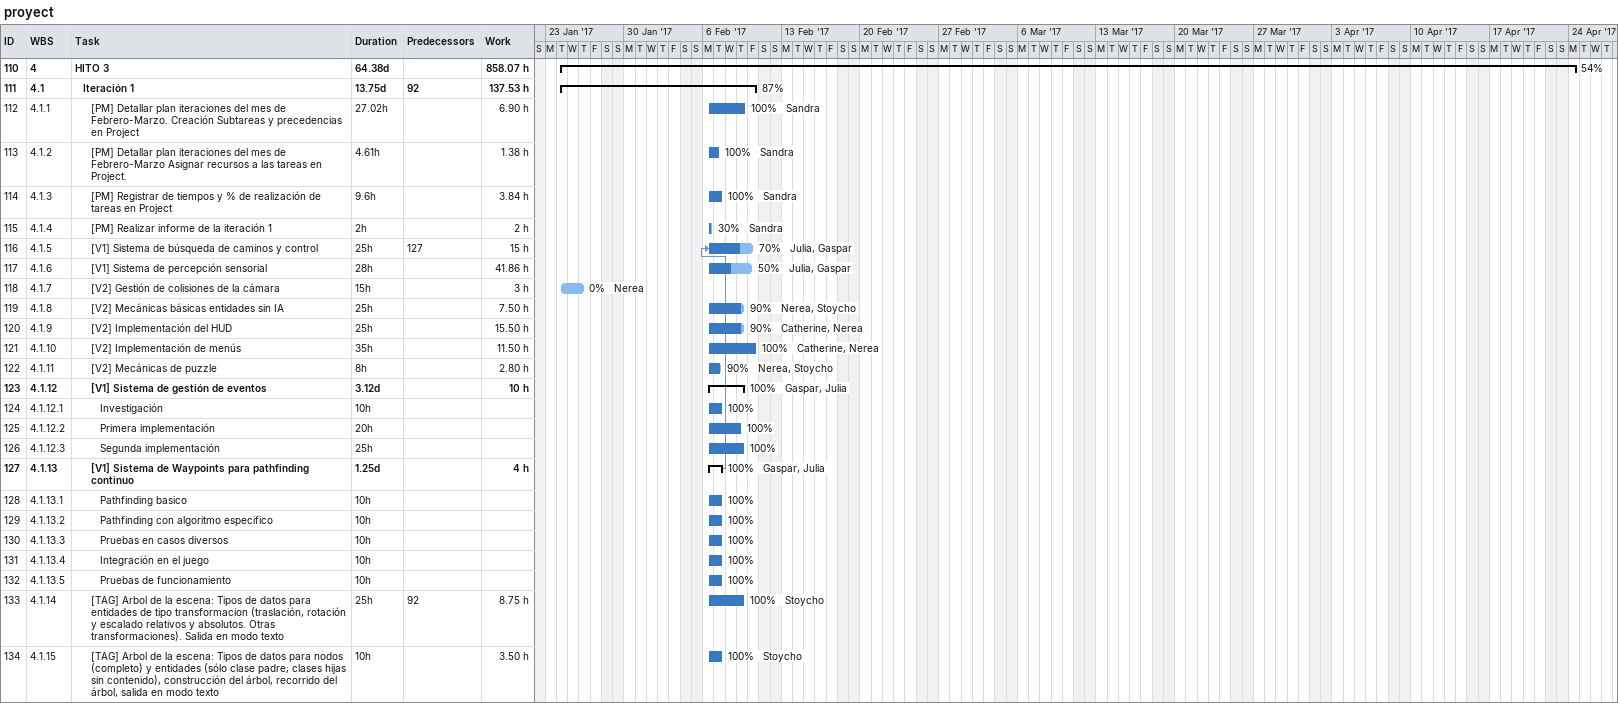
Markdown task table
proyect

| ID | WBS | Task | Duration | Start | Finish | Predecessors | Resources | % complete | Work (h) |
|---|---|---|---|---|---|---|---|---|---|
| 110 | 4 | **HITO 3** | 64.38d | 2017-01-24 | 2017-04-24 |  |  | 54 | 858.07 |
| 111 | 4.1 | **Iteración 1** | 13.75d | 2017-01-24 | 2017-02-10 | 92 |  | 87 | 137.53 |
| 112 | 4.1.1 | [PM] Detallar plan iteraciones del mes de Febrero-Marzo. Creación Subtareas y precedencias en Project | 27.02h | 2017-02-06 | 2017-02-09 |  | Sandra | 100 | 6.90 |
| 113 | 4.1.2 | [PM] Detallar plan iteraciones del mes de Febrero-Marzo Asignar recursos a las tareas en Project. | 4.61h | 2017-02-06 | 2017-02-07 |  | Sandra | 100 | 1.38 |
| 114 | 4.1.3 | [PM] Registrar de tiempos y % de realización de tareas en Project | 9.6h | 2017-02-06 | 2017-02-07 |  | Sandra | 100 | 3.84 |
| 115 | 4.1.4 | [PM] Realizar informe de la iteración 1 | 2h | 2017-02-06 | 2017-02-06 |  | Sandra | 30 | 2 |
| 116 | 4.1.5 | [V1] Sistema de búsqueda de caminos y control | 25h | 2017-02-06 | 2017-02-10 | 127 | Julia, Gaspar | 70 | 15 |
| 117 | 4.1.6 | [V1] Sistema de percepción sensorial | 28h | 2017-02-06 | 2017-02-10 |  | Julia, Gaspar | 50 | 41.86 |
| 118 | 4.1.7 | [V2] Gestión de colisiones de la cámara | 15h | 2017-01-24 | 2017-01-26 |  | Nerea | 0 | 3 |
| 119 | 4.1.8 | [V2] Mecánicas básicas entidades sin IA | 25h | 2017-02-06 | 2017-02-09 |  | Nerea, Stoycho | 90 | 7.50 |
| 120 | 4.1.9 | [V2] Implementación del HUD | 25h | 2017-02-06 | 2017-02-09 |  | Catherine, Nerea | 90 | 15.50 |
| 121 | 4.1.10 | [V2] Implementación de menús | 35h | 2017-02-06 | 2017-02-10 |  | Catherine, Nerea | 100 | 11.50 |
| 122 | 4.1.11 | [V2] Mecánicas de puzzle | 8h | 2017-02-06 | 2017-02-07 |  | Nerea, Stoycho | 90 | 2.80 |
| 123 | 4.1.12 | **[V1] Sistema de gestión de eventos** | 3.12d | 2017-02-06 | 2017-02-09 |  | Gaspar, Julia | 100 | 10 |
| 124 | 4.1.12.1 | Investigación | 10h | 2017-02-06 | 2017-02-07 |  |  | 100 |  |
| 125 | 4.1.12.2 | Primera implementación | 20h | 2017-02-06 | 2017-02-09 |  |  | 100 |  |
| 126 | 4.1.12.3 | Segunda implementación | 25h | 2017-02-06 | 2017-02-09 |  |  | 100 |  |
| 127 | 4.1.13 | **[V1] Sistema de Waypoints para pathfinding continuo** | 1.25d | 2017-02-06 | 2017-02-07 |  | Gaspar, Julia | 100 | 4 |
| 128 | 4.1.13.1 | Pathfinding basico | 10h | 2017-02-06 | 2017-02-07 |  |  | 100 |  |
| 129 | 4.1.13.2 | Pathfinding con algoritmo especifico | 10h | 2017-02-06 | 2017-02-07 |  |  | 100 |  |
| 130 | 4.1.13.3 | Pruebas en casos diversos | 10h | 2017-02-06 | 2017-02-07 |  |  | 100 |  |
| 131 | 4.1.13.4 | Integración en el juego | 10h | 2017-02-06 | 2017-02-07 |  |  | 100 |  |
| 132 | 4.1.13.5 | Pruebas de funcionamiento | 10h | 2017-02-06 | 2017-02-07 |  |  | 100 |  |
| 133 | 4.1.14 | [TAG] Arbol de la escena: Tipos de datos para entidades de tipo transformacion (traslación, rotación y escalado relativos y absolutos. Otras transformaciones). Salida en modo texto | 25h | 2017-02-06 | 2017-02-09 | 92 | Stoycho | 100 | 8.75 |
| 134 | 4.1.15 | [TAG] Arbol de la escena: Tipos de datos para nodos (completo) y entidades (sólo clase padre; clases hijas sin contenido), construcción del árbol, recorrido del árbol, salida en modo texto | 10h | 2017-02-06 | 2017-02-07 |  | Stoycho | 100 | 3.50 |
